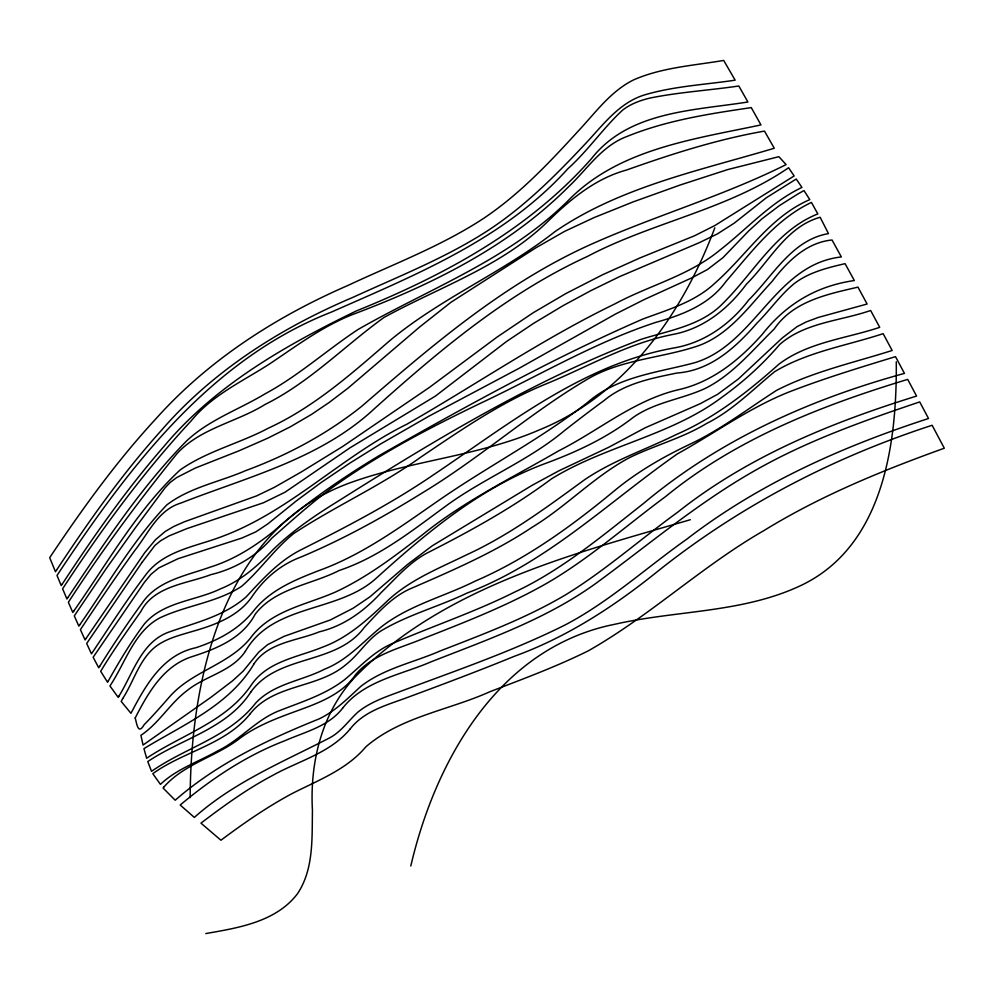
<?xml version="1.0" encoding="UTF-8"?>
<svg xmlns="http://www.w3.org/2000/svg" width="994" height="994" viewBox="0 0 994 994"><rect width="100%" height="100%" fill="white"/><g stroke="black" fill="none" stroke-linecap="round" stroke-linejoin="round"><path stroke-width="1.49" d="M896.277 361.766C897.023 443.97 883.48 547.632 799.164 586.311C741.176 613.062 675.821 610.341 614.578 624.319C498.938 647.429 435.534 759.826 410.795 865.998M190.177 797.623C190.575 676.591 224.122 526.236 353.181 481.705C414.001 460.284 479.692 455.712 539.183 429.955C626.071 394.829 682.928 312.874 714.823 227.8M690.345 519.725C572.855 553.869 444.666 586.423 355.889 676.168C321.783 711.965 309.718 762.299 312.439 810.545C311.93 838.588 313.781 869.427 297.417 893.817C276.071 921.885 238.336 927.887 205.783 933.565M135.196 717.991C136.7 723.023 137.942 735.659 144.118 724.713C153.461 715.282 162.159 705.243 170.931 695.278C193.37 670.987 229.105 664.327 250.314 638.272C270.256 610.627 305.903 604.986 335.152 592.175C366.923 577.489 395.078 556.044 422.587 534.66C464.347 500.852 512.854 477.48 559.038 450.642C599.593 430.178 635.166 399.228 680.43 389.263C713.481 381.162 740.021 359.343 762.187 334.456C785.906 304.276 816.173 286.011 854.331 280.544L845.074 263.658C827.331 267.784 808.656 272.381 794.007 283.787C780.116 295.218 769.853 310.24 757.167 322.888C736.007 347.179 710.747 370.576 676.902 373.036C651.418 378.304 624.567 383.386 604.017 400.582C590.647 410.36 577.477 420.412 564.455 430.638C529.243 460.06 486.116 477.368 448.878 503.846C414.175 529.032 380.491 556.64 339.178 570.481C311.221 584.795 275.4 588.038 255.16 614.242C242.374 638.396 216.667 648.747 192.041 656.649C163.438 665.781 148.044 692.93 135.196 717.991M119.031 696.011L118.274 697.44L109.936 685.959C125.393 662.936 134.078 631.513 159.823 617.895C186.263 605.358 216.816 602.55 241.579 586.373C260.229 570.134 274.344 549.197 293.615 533.616C334.754 506.381 380.28 486.165 420.524 457.327C461.104 429.955 501.721 401.738 547.396 383.373C589.032 366.14 628.556 343.017 673.298 334.357C703.802 328.517 728.329 308.625 746.395 284.197C769.791 261.062 786.229 226.843 820.137 217.264L828.487 233.615C791.771 239.827 772.91 276.146 748.656 300.026C730.503 323.969 704.908 342.358 674.951 347.776C582.832 363.941 508.257 424.711 432.837 475.256C390.791 503.933 345.577 527.329 300.225 550.191C278.767 561.225 262.466 579.229 246.363 596.686C224.93 615.783 196.377 622.443 170.011 631.687C141.608 641.068 133.233 673.013 119.031 696.011M122.709 698.558L121.193 701.416L130.935 713.307C145.596 685.599 162.444 654.785 195.942 647.715C218.071 640.422 239.629 628.929 254.141 610.192C270.443 589.976 294.92 579.887 318.453 570.742C364.003 554.379 402.744 525.155 442.206 498.019C490.017 465.254 541.618 438.267 587.454 402.57C617.373 376.254 657.904 372.638 694.769 362.698C755.502 344.16 775.109 264.28 841.346 256.937L832.053 240.001C806.271 242.437 786.962 261.931 772.077 281.451C748.755 306.388 727.981 337.301 693.402 347.378C658.649 358.2 620.703 360.027 588.597 378.515C530.796 412.373 480.562 457.625 423.245 492.328C384.082 516.631 343.663 539.083 301.12 556.963C280.544 564.567 263.745 578.968 251.706 597.096C238.051 616.454 215.015 624.965 193.134 631.227C179.877 635.203 165.812 638.459 154.766 647.293C138.911 660.476 133.656 681.797 122.709 698.558M108.358 680.84L107.563 682.282L100.68 671.285C113.055 650.759 126.934 631.227 140.763 611.67C154.132 585.677 186.586 583.913 210.977 574.607C234.82 568.879 255.843 556.628 271.896 538.089C293.218 519.402 314.228 500.181 337.488 483.879C382.205 452.568 430.713 427.196 479.829 403.589C538.189 376.142 594.176 342.595 655.667 322.429C682.058 315.061 709.405 304.649 725.955 281.488C751.352 252.19 775.494 219.463 811.427 202.416L817.838 213.921C776.066 230.31 753.862 272.828 723.346 302.971C701.814 325.647 669.509 330.319 641.118 339.339C533.803 380.031 435.037 440.019 338.295 501.063C314.961 515.464 292.087 530.945 272.468 550.254C257.558 566.083 240.921 580.707 220.444 588.87C195.557 600.91 163.612 601.618 144.503 623.797C130.972 641.801 119.404 661.234 108.358 680.84M99.648 666.378L98.754 667.819L93.138 657.258L144.428 582.26L150.989 574.321L158.63 567.996L177.963 558.74L241.84 538.065L255.868 531.84L267.697 523.987L296.796 500.554L321.41 482.326L350.323 462.819L380.851 443.821L428.687 416.312L519.688 367.979L615.46 314.067L644.41 299.467L691.352 278.072L707.455 269.536L722.998 257.632L748.644 230.981L761.988 218.804L779.532 205.522L798.381 193.681L803.997 190.575L809.799 199.62C769.766 216.816 746.78 255.073 715.233 282.868C695.141 301.903 668.105 309.631 642.832 319.049C552.639 358.337 466.124 406.186 380.627 454.755C343.005 477.269 306.811 502.305 273.76 531.181C254.688 546.613 233.478 559.933 209.896 567.226C186.002 575.712 157.238 580.658 142.03 603.271C127.133 623.772 113.043 644.857 99.648 666.378M62.274 584.037L61.243 585.603L56.993 575.451C127.331 469.503 208.728 360.151 331.275 312.128C415.666 274.853 504.629 238.982 567.835 168.756C587.814 150.889 602.911 128.35 622.505 110.222C630.345 104.022 639.912 100.531 649.517 98.157C678.964 92.119 709.107 90.379 738.815 85.993L747.898 101.997C693.427 110.657 628.68 111.092 591.455 158.667C528.398 230.123 443.498 275.661 356.312 310.948C285.7 345.216 214.89 385.473 163.873 446.505C126.35 489.508 93.585 536.387 62.274 584.037M67.965 597.444L66.946 598.997L62.597 588.796C101.289 529.665 143.211 472.473 191.37 420.636C212.194 395.028 242.921 381.236 270.008 363.642C297.355 345.328 324.069 325.224 355.169 313.545C432.763 284.209 509.052 246.338 568.295 187.021C587.106 169.39 601.805 145.745 627.04 136.451C666.651 120.349 709.207 113.788 751.278 107.613L760.957 124.921C694.794 139.023 620.467 148.653 570.233 198.539C510.382 259.099 430.228 288.086 357.977 329.523C326.529 350.335 298.312 375.918 264.963 393.897C238.883 409.603 208.988 419.816 186.499 441.013C140.552 487.818 104.358 543.134 67.965 597.444M73.829 610.975L72.823 612.515L68.362 602.277C101.711 550.775 138.34 501.498 176.87 453.786C200.204 428.141 236.597 422.226 265.162 404.409C309.581 382.355 344.185 346.21 383.933 317.508C439.062 287.154 500.877 266.877 547.16 222.109C569.848 199.757 595.058 178.634 626.468 170.049C671.534 154.045 717.27 139.359 764.473 131.096L774.276 148.243C699.652 170.558 620.169 186.897 554.975 231.614C502.976 272.468 440.876 298.163 390.008 340.457C352.211 373.197 314.253 407.043 268.368 428.153C239.641 443.461 206.988 451.09 180.175 469.913C136.911 510.108 107.588 562.977 73.829 610.975M79.855 624.654L78.861 626.17L74.301 615.895L106.246 568.543L135.06 528.199L165.016 487.88L170.222 482.413L176.683 477.555L195.42 468.012L239.169 450.742L267.958 438.093L290.31 426.824L311.644 414.324L329.2 402.458L348.062 388.107L419.592 327.038L451.027 302.226L536.052 247.705L564.604 231.366L594.163 217.562L632.805 202.018L679.846 185.12L727.62 169.601L778.886 156.679L786.105 164.606C724.452 195.42 658.177 214.766 595.207 242.499C507.275 280.967 433.844 343.912 361.99 406.074C327.138 434.005 287.403 455.24 245.568 470.647C219.363 482.04 189.73 487.321 166.681 505.027C132.699 540.773 107.948 584.31 79.855 624.654M142.018 562.43L86.677 643.491L91.473 653.841C109.477 626.891 126.946 599.506 146.603 573.724C164.88 550.254 196.626 546.427 222.581 536.3C290.621 510.792 342.135 456.072 406.956 424.165C476.374 384.405 542.562 338.942 614.727 303.978C649.38 285.315 689.14 275.624 719.867 250.14C747.041 228.955 770.338 202.503 801.934 187.419L796.231 179.032L766.324 197.756L734.156 223.203L717.308 233.95L699.465 242.598L619.436 276.692L591.132 290.509L563.263 305.543L533.554 323.385L506.53 341.489L435.335 396.146L349.963 447.847L285.054 492.192L263.435 502.765L186.934 528.597L168.968 535.94L160.63 540.748L154.915 545.457L142.018 562.43M56.509 570.171L55.465 571.761L49.7 557.659C82.142 509.09 116.422 461.502 156.133 418.549C208.628 359.903 276.021 316.701 347.838 285.489C393.574 264.056 441.398 246.139 483.792 218.258C519.576 194.29 549.309 162.718 578.21 131.096C595.468 112.732 610.763 90.976 634.06 79.682C662.302 67.43 693.663 65.529 723.694 60.435L735.162 80.179C705.019 84.676 674.118 86.167 644.771 94.84C619.299 102.481 603.097 124.921 585.714 143.385C555.932 175.192 524.832 206.392 488.191 230.359C446.02 257.769 398.954 276.233 353.429 297.131C280.693 327.871 212.343 371.16 160.469 431.408C121.79 474.473 88.304 521.887 56.509 570.171M86.043 638.459L85.062 639.95L80.415 629.637C98.17 602.824 116.186 576.172 135.072 550.129C148.615 532.958 158.108 509.872 180.92 503.051C247.407 476.996 320.242 458.992 374.03 409.031C439.211 350.534 507.251 293.267 587.454 256.415C652.511 222.072 727.434 209.722 788.59 167.737L794.144 175.95L714.748 225.588L694.408 235.827L639.912 257.955L602.687 274.704L565.934 293.516L533.132 312.787L497.025 337.115L429.358 387.449L342.756 446.43L301.132 472.063L274.419 487.308L256.477 495.944L184.611 521.688L173.751 526.485L165.19 531.504L155.511 539.705L144.751 552.664L86.043 638.459M254.141 663.644C229.552 705.318 183.48 724.502 143.944 748.631L146.64 758.248C181.877 734.566 226.222 721.868 251.184 685.189C267.411 661.022 297.952 657.282 322.814 647.044C348.459 637.576 368.463 618.852 387.921 600.413C410.423 579.502 439.36 568.17 466.521 554.851C509.04 535.356 546.638 507.425 584.223 480.003C612.515 460.607 645.466 449.76 676.019 434.639C714.549 417.977 747.749 391.996 778.849 364.251C807.923 342.172 845.944 338.619 879.715 327.337L870.645 310.488C840.278 321.037 804.481 322.478 779.544 344.645C762.796 364.239 743.574 381.671 722.65 396.718C671.285 435.633 605.458 445.523 551.471 478.872C512.879 507.623 470.746 530.833 427.942 552.602C409.528 562.107 396.159 578.098 381.497 592.225C364.549 610.801 344.086 625.909 319.285 631.836C297.33 640.832 268.368 642.223 254.141 663.644M245.381 651.294C231.788 671.745 205.41 675.721 187.158 690.532C169.837 703.479 159.04 723.247 140.924 735.311L143.049 745.04L211.063 697.204L232.608 680.778L243.07 671.236L258.738 652.151L267.597 644.659L283.986 636.384L330.356 619.945L353.019 608.291L369.818 596.934L407.702 564.319L432.253 545.805L532.548 485.06L558.889 470.808L608.452 447.412L645.354 427.718L700.186 403.726L717.618 394.307L738.356 379L782.241 337.985L797.026 326.678L806.196 321.944L818.186 317.471L867.116 304.015L857.959 287.142C827.393 294.236 793.15 301.132 774.264 328.964C752.632 350.037 732.938 374.44 705.541 388.281C681.959 399.29 654.872 402.061 633.228 417.405C607.023 437.745 576.868 451.835 545.88 463.279C480.599 487.358 426.737 532.548 375.831 578.595C337.786 612.838 272.729 603.619 245.381 651.294M250.674 692.271C226.943 728.764 182.039 738.517 147.771 761.566L151.535 771.344C185.555 747.488 229.092 737.113 255.632 703.131C273.772 683.599 301.803 680.94 324.516 669.211C347.005 660.401 362.872 642.037 381.062 627.09C408.857 605.209 444.107 596.673 475.318 581.055C526.311 559.075 571.463 526.261 614.043 491.061C636.943 472.026 662.799 457.078 689.65 444.368C720.7 429.731 747.935 408.758 776.662 390.319C813.005 371.607 853.411 362.773 892.165 350.472L883.144 333.661C846.863 345.639 807.662 351.714 774.599 371.706C752.57 389.76 732.429 410.621 706.548 423.494C682.282 438.205 654.586 445.337 629.277 457.762C594.114 476.536 566.481 506.381 532.473 527.044C495.161 551.931 453.898 569.848 412.908 587.665C392.891 595.654 378.664 612.08 364.326 627.376C336.27 665.471 277.761 653.779 250.674 692.271M164.234 786.639L163.066 788.018L175.192 800.232C217.015 763.578 267.995 739.474 319.136 718.886C335.363 711.145 347.888 698.223 360.934 686.27C384.044 668.341 413.74 662.501 440.069 651.008C482.699 634.42 525.888 618.305 565.4 594.946C605.048 570.631 639.962 539.618 677.51 512.332C747.749 456.532 831.605 422.388 916.58 396.072L907.696 379.397C821.566 405.477 736.069 438.95 665.669 496.503C626.468 525.491 589.802 558.206 547.545 582.844C508.294 605.346 465.975 621.797 423.953 638.272C400.396 648.274 372.738 654.139 355.554 674.702C344.036 691.576 325.249 700.223 306.786 707.268C283.054 716.152 258.39 723.88 238.113 739.685C214.592 757.068 184.151 764.249 164.234 786.639M342.557 708.275C328.48 726.539 304.81 731.932 284.694 740.803C246.201 755.552 211.66 778.7 180.187 805.016L194.339 817.416C234.025 781.992 283.215 761.851 329.759 737.809C341.315 731.646 348.571 720.538 358.076 711.977C370.874 701.59 386.914 696.545 402.11 690.793C456.905 670.279 512.494 651.207 564.94 625.04C609.136 601.904 646.175 567.885 686.705 539.233C758.695 483.668 842.514 446.468 928.52 418.499L919.711 401.911C863.96 420.735 808.06 440.491 756.67 469.578C700.671 501.038 651.294 542.513 599.78 580.521C549.222 618.193 489.011 639.043 430.924 661.88C400.719 674.951 363.928 680.704 342.557 708.275M250.289 713.68C225.526 744.717 183.753 751.265 152.803 773.68L160.432 784.365C176.621 768.958 198.378 761.851 217.487 750.992C240.126 740.232 256.29 719.42 279.886 710.474C301.99 701.801 325.212 694.595 344.297 679.921C360.139 666.912 374.067 650.871 393.562 643.043C433.707 625.735 475.294 611.757 514.47 592.163C562.045 569.947 602.352 535.766 643.342 503.61C718.861 440.118 809.886 399.277 904.453 373.384L895.495 356.647C859.934 367.507 824.299 378.341 789.596 391.76C749.675 407.478 714.81 433.198 677.423 453.86C608.49 502.02 546.986 562.778 466.944 593.107C438.752 606.675 407.925 614.714 381.025 630.892C367.134 639.763 358.772 654.611 345.9 664.663C317.856 688.581 273.922 683.76 250.289 713.68M350.31 728.764C330.48 753.03 298.784 760.795 272.443 775.531C247.071 788.95 223.749 805.799 200.962 823.144L220.929 840.228C243.729 823.218 267.137 806.892 292.261 793.485C318.192 780.228 346.633 769.704 365.929 746.755C400.781 716.736 448.754 710.25 489.744 691.787C522.968 678.964 556.503 666.639 588.423 650.759C650.051 615.771 702.075 566.158 763.603 530.771C820.187 495.919 881.926 470.634 944.3 448.219L932.136 425.27C832.984 457.476 739.524 506.058 657.916 571.152C614.466 606.203 567.326 637.005 514.606 656.189C479.431 670.602 443.833 683.971 408.199 697.167C387.672 704.883 364.5 710.648 350.31 728.764"/></g></svg>
